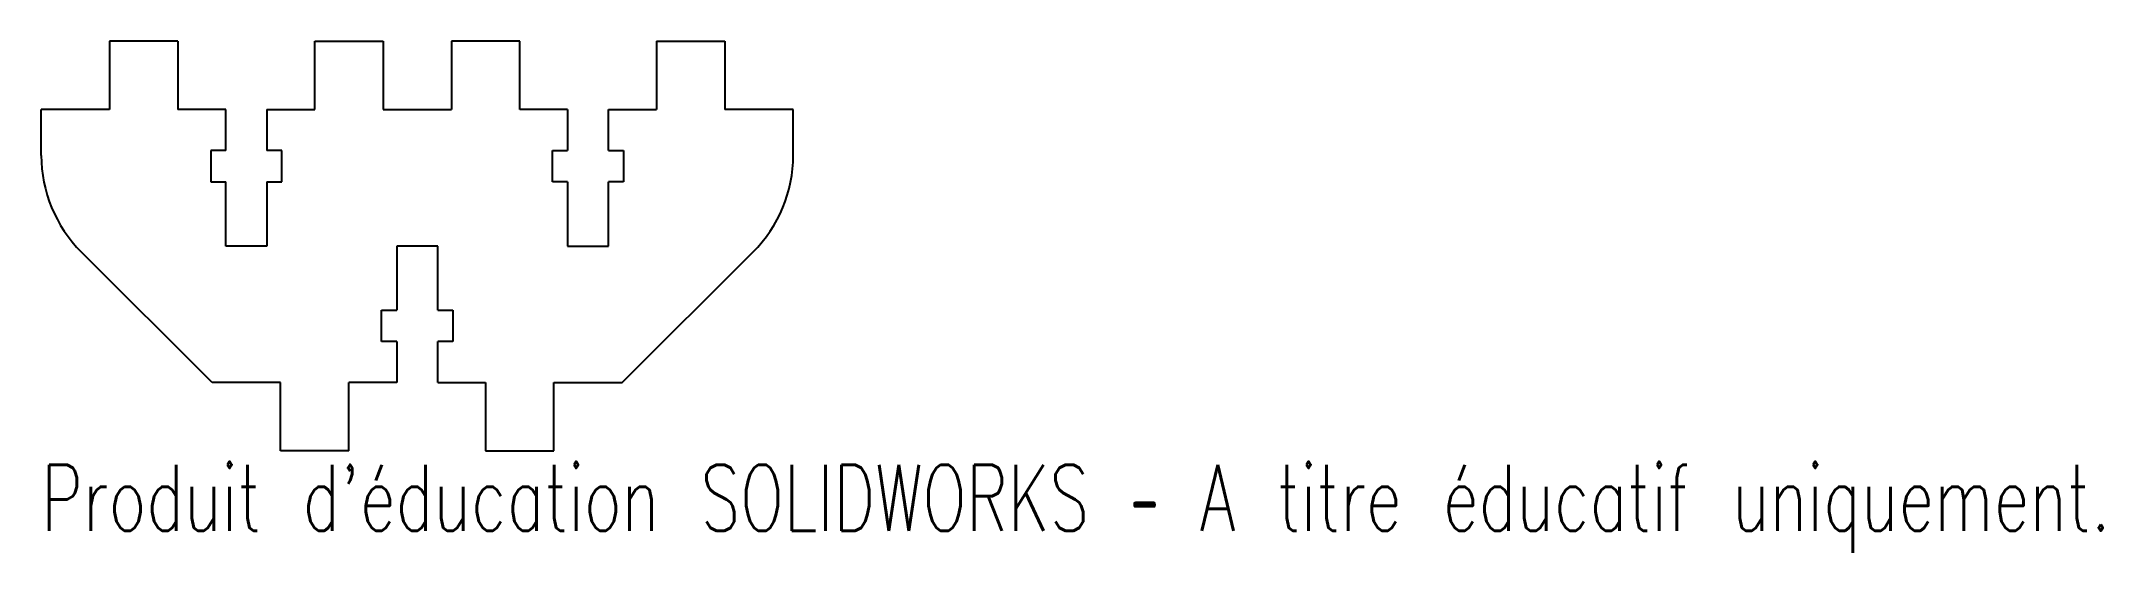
# Model space of a CAD drawing. Header units: millimetres. Extents: x -28 to 123, y -12 to 25.
import ezdxf

# ---------------------------------------------------------------- set-up
doc = ezdxf.new("R2010")
doc.units = ezdxf.units.MM
doc.styles.add('SLDTEXTSTYLE0', font='TXT', dxfattribs={"width": 0.7, "bigfont": 'bigfont'})

msp = doc.modelspace()

# ---------------------------------------------------------------- linework, layer by layer
at = {"color": 7, "linetype": 'Continuous', "lineweight": 25}
for p, q in [((-17.5, 25), (-22.5, 25)), ((-22.5, 25), (-22.5, 20)), ((-17.5, 25), (-17.5, 20)), ((-7.5, 25), (-2.5, 25)), ((-7.5, 20), (-7.5, 25)), ((-2.5, 25), (-2.5, 20)), ((7.5, 25), (2.5, 25)), ((2.5, 25), (2.5, 20)), ((7.5, 20), (7.5, 25)), ((17.5, 25), (22.5, 25)), ((17.5, 25), (17.5, 20)), ((22.5, 25), (22.5, 20)), ((-27.5, 16.64), (-27.5, 20)), ((-22.5, 20), (-27.5, 20)), ((-14, 20), (-17.5, 20)), ((-14, 17), (-14, 20)), ((-11, 20), (-7.5, 20)), ((-11, 20), (-11, 17)), ((-2.5, 20), (2.5, 20)), ((11, 20), (7.5, 20)), ((11, 20), (11, 17)), ((14, 20), (17.5, 20)), ((14, 17), (14, 20)), ((27.5, 20), (22.5, 20)), ((27.5, 16.64), (27.5, 20)), ((-15.1, 17), (-15.1, 14.7)), ((-14, 17), (-15.1, 17)), ((-9.9, 17), (-11, 17)), ((-9.9, 14.7), (-9.9, 17)), ((9.9, 14.7), (9.9, 17)), ((9.9, 17), (11, 17)), ((14, 17), (15.1, 17)), ((15.1, 17), (15.1, 14.7)), ((-15.1, 14.7), (-14, 14.7)), ((-14, 10), (-14, 14.7)), ((-11, 14.7), (-9.9, 14.7)), ((-11, 14.7), (-11, 10)), ((11, 14.7), (9.9, 14.7)), ((11, 14.7), (11, 10)), ((15.1, 14.7), (14, 14.7)), ((14, 10), (14, 14.7)), ((-15, 0), (-24.57, 9.57)), ((-11, 10), (-14, 10)), ((-1.5, 10), (-1.5, 5.3)), ((1.5, 10), (-1.5, 10)), ((1.5, 5.3), (1.5, 10)), ((11, 10), (14, 10)), ((15, 0), (24.57, 9.57)), ((-2.6, 3), (-2.6, 5.3)), ((-2.6, 5.3), (-1.5, 5.3)), ((1.5, 5.3), (2.6, 5.3)), ((2.6, 5.3), (2.6, 3)), ((-1.5, 3), (-2.6, 3)), ((-1.5, 3), (-1.5, 0)), ((2.6, 3), (1.5, 3)), ((1.5, 0), (1.5, 3)), ((-10, 0), (-15, 0)), ((-10, -5), (-10, 0)), ((-5, -5), (-5, 0)), ((-1.5, 0), (-5, 0)), ((1.5, 0), (5, 0)), ((5, 0), (5, -5)), ((10, -5), (10, 0)), ((10, 0), (15, 0)), ((-5, -5), (-10, -5)), ((5, -5), (10, -5))]:
    msp.add_line(p, q, dxfattribs=at)
for centre, start, end in [((-17.5, 16.64), 180, 225), ((17.5, 16.64), 315, 0)]:
    msp.add_arc(centre, 10, start, end, dxfattribs=at)

# ---------------------------------------------------------------- texts
at = {"color": 7, "linetype": 'Continuous', "insert": (-27.5, -6.02), "char_height": 4.8336, "attachment_point": 1, "style": 'SLDTEXTSTYLE0'}
msp.add_mtext("Produit d'éducation SOLIDWORKS – A titre éducatif uniquement.", dxfattribs=at)

doc.saveas('drawing.dxf')
